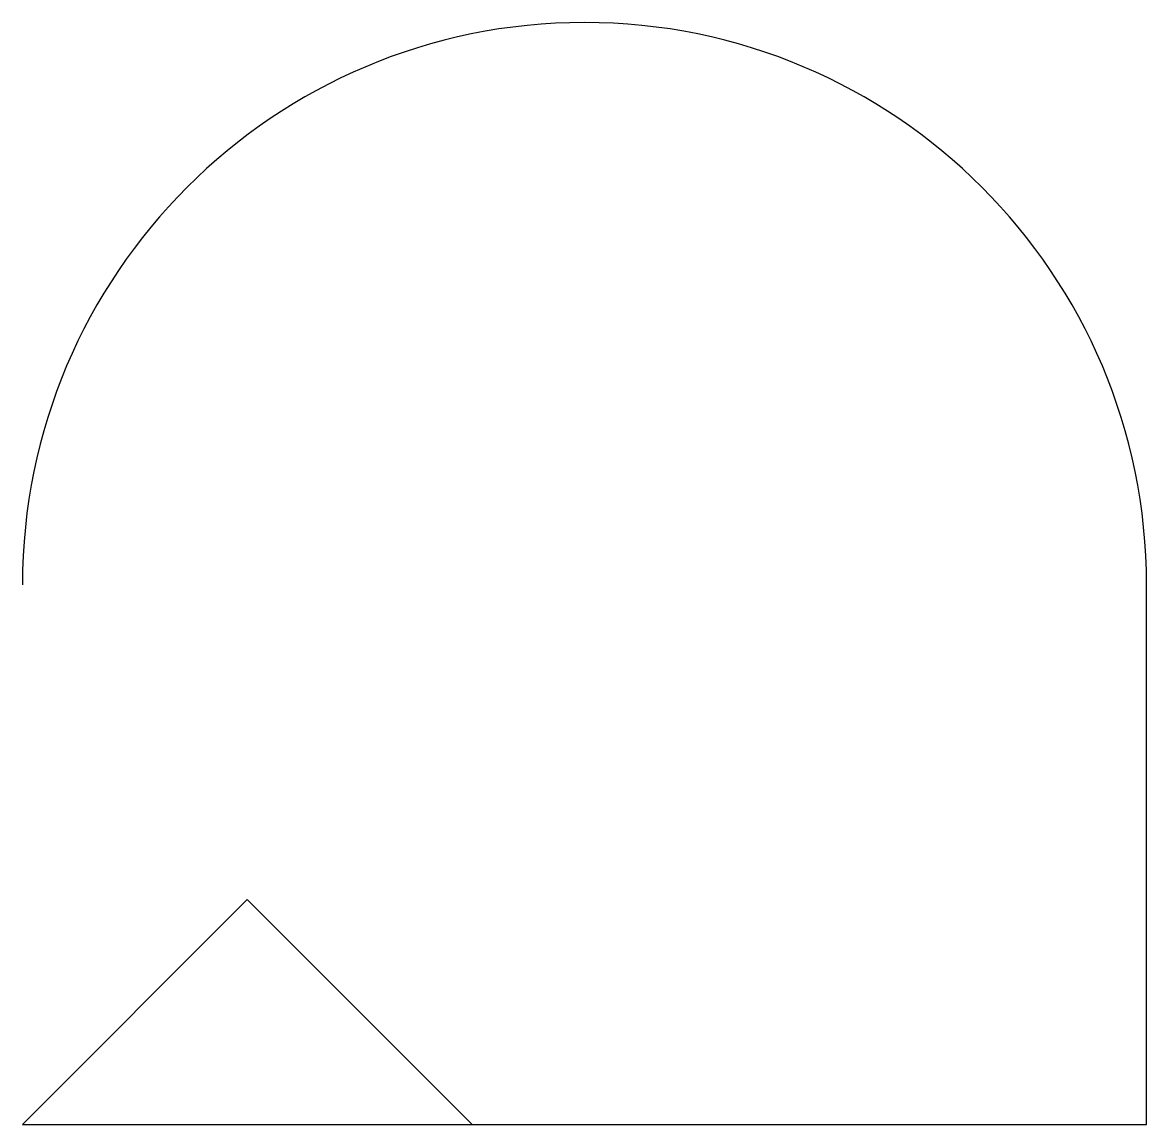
# Model space of a CAD drawing. Header units: millimetres. Extents: x 0 to 25, y 0 to 24.5.
import ezdxf

# ---------------------------------------------------------------- set-up
doc = ezdxf.new("R2010")
doc.units = ezdxf.units.MM

msp = doc.modelspace()

# ---------------------------------------------------------------- linework, layer by layer
for p, q in [((25, 0), (25, 12)), ((0, 0), (25, 0))]:
    msp.add_line(p, q)
msp.add_lwpolyline([(0, 0), (5, 5), (10, 0)])
msp.add_arc((12.5, 12), 12.5, 0, 180)

doc.saveas('drawing.dxf')
